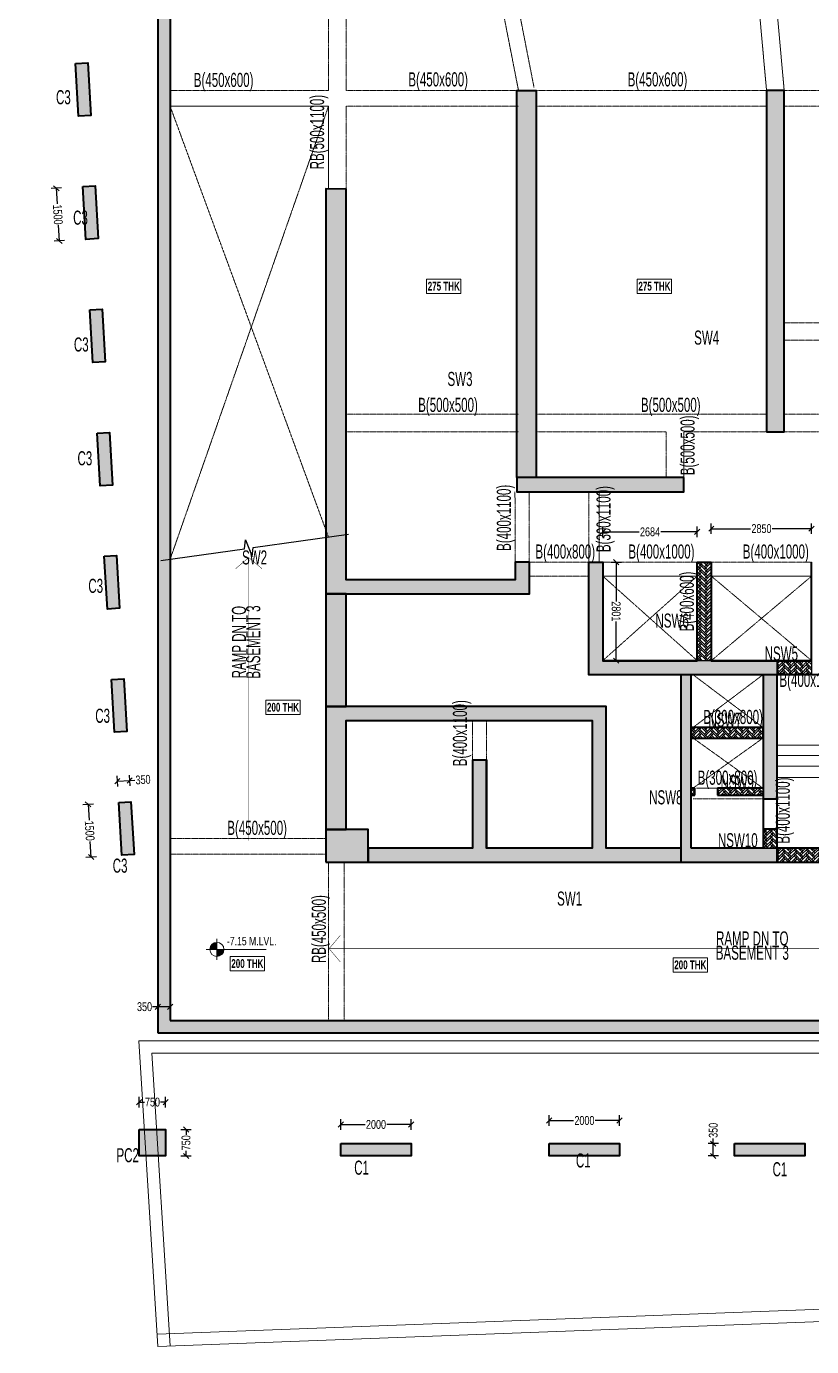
# Model space of a CAD drawing. Header units: millimetres. Extents: x -21 to 359617, y -13 to 62571.
# Drawn here: x -21 to 22294, y -13 to 37497 of the extents above; entities that cross this region are included whole.
import ezdxf

# ---------------------------------------------------------------- set-up
doc = ezdxf.new("R2010")
doc.units = ezdxf.units.MM
doc.linetypes.add('HIDDEN', pattern=[0.375, 0.25, -0.125])
doc.linetypes.add('HIDDEN2', pattern=[0.1875, 0.125, -0.0625])
for name, color, linetype, lineweight in [('A-ANNO-DIMS', 8, 'Continuous', 15), ('A-DETL-MISC', 35, 'Continuous', 15), ('A-FLOR-IDEN', 11, 'Continuous', 9), ('A-HIDD-ABVE', 8, 'HIDDEN', 20), ('A-HIDD-BELW', 8, 'HIDDEN2', 20), ('G-____-____-DIMS', 7, 'Continuous', 9), ('S-BEAM', 7, 'Continuous', 18), ('S-BEAM-IDEN', 2, 'Continuous', 9), ('S-COL HATCH', 9, 'Continuous', 0), ('S-COLS', 5, 'Continuous', 35)]:
    doc.layers.add(name, color=color, linetype=linetype, lineweight=lineweight)
doc.layers.add('changes', color=7, linetype='Continuous')
doc.styles.add('Dim.s & Anno.(Misc.)', font='ARIALN.TTF')
doc.styles.add('SOBHA', font='swisscl.ttf')
doc.styles.add('Swis721 LtCn BT', font='swisscl.ttf', dxfattribs={"width": 0.9, "height": 233.355162})
doc.styles.add('Swis721 LtCn BT_1', font='swisscl.ttf', dxfattribs={"height": 240})
doc.styles.add('Swis721 LtCn BT_B', font='', dxfattribs={"width": 0.9, "height": 246.918336})
doc.styles.get('Swis721 LtCn BT_B').set_extended_font_data('Swis721 LtCn BT', bold=True)
doc.dimstyles.new('A-GFC-100', dxfattribs={"dimscale": 100, "dimtxt": 1.75, "dimasz": 1.5, "dimexe": 1.5, "dimexo": 0, "dimgap": 1, "dimtad": 1, "dimdsep": 46, "dimtxsty": 'Dim.s & Anno.(Misc.)', "dimblk": 'ARCHTICK', "dimcen": 0, "dimdle": 1.5, "dimclrd": 256, "dimclre": 8, "dimclrt": 6, "dimazin": 2, "dimtfac": 1, "dimtix": 1, "dimtmove": 2, "dimatfit": 3, "dimfxl": 1, "dimtolj": 1, "dimlwd": -1, "dimlwe": 9, "dimarcsym": 0})
doc.dimstyles.new('S-100', dxfattribs={"dimscale": 100, "dimtxt": 2.5, "dimasz": 1.5, "dimexe": 1.5, "dimexo": 1.5, "dimgap": 0.1, "dimtad": 0, "dimdec": 0, "dimrnd": 0.0005, "dimzin": 0, "dimdsep": 46, "dimtxsty": 'SOBHA', "dimblk": 'OBLIQUE', "dimcen": 0.09, "dimclrd": 8, "dimclre": 8, "dimclrt": 6, "dimadec": 0, "dimazin": 0, "dimtfac": 1, "dimtdec": 0, "dimtofl": 0, "dimtmove": 0, "dimatfit": 3, "dimfxl": 1.5, "dimfxlon": 1, "dimtolj": 1, "dimtzin": 0, "dimlwd": -1, "dimlwe": -1, "dimarcsym": 0})
pattern_1 = [(45, (-31794446.85, 20735559.75), (0, 169.7056275), [360, -120]), (135, (-31794362, 20735644.6), (1e-14, 169.7056275), [360, -120])]
pattern_2 = [(45, (-31785957.99, 20748560.67), (0, 169.7056275), [360, -120]), (135, (-31785873.14, 20748645.53), (1e-14, 169.7056275), [360, -120])]

# ---------------------------------------------------------------- blocks, each defined once
blk = doc.blocks.new('_ARCHTICK')
at = {"color": 0, "linetype": 'ByBlock', "const_width": 0.15}
blk.add_lwpolyline([(-0.5, -0.5), (0.5, 0.5)], dxfattribs=at)
blk = doc.blocks.new('A$C31bf04c8')
at = {"layer": 'S-COL HATCH', "transparency": 33554687}
h = blk.add_hatch(color=256, dxfattribs=at)
h.dxf.hatch_style = 1
edge = h.paths.add_edge_path()
edge.add_line((-12645, -10575), (46760, -10575))
edge.add_line((46760, -10575), (50155, -10425))
edge.add_line((50155, -10425), (50155, 18362))
edge.add_arc((65983, 101151), 84288, 235.33184, 259.17631, ccw=False)
edge.add_arc((-8447, 268), 41200, 49.9962, 101.0852)
edge.add_line((-16368, 40699), (-15227, 21150))
edge.add_line((-15227, 21150), (-12645, 21150))
edge.add_line((-12645, 21150), (-12645, -10575))
edge = h.paths.add_edge_path(flags=16)
edge.add_line((-12295, -10225), (46752, -10225))
edge.add_line((46752, -10225), (49805, -10090))
edge.add_line((49805, -10090), (49805, 18073))
edge.add_arc((65983, 101151), 84638, 235.32076, 258.98032, ccw=False)
edge.add_arc((-8447, 268), 40850, 49.9733, 100.6568)
edge.add_line((-16001, 40413), (-14897, 21500))
edge.add_line((-14897, 21500), (-12295, 21500))
edge.add_line((-12295, 21500), (-12295, -10225))
h = blk.add_hatch(color=256, dxfattribs=at)
h.dxf.hatch_style = 1
h.paths.add_polyline_path([(-14983, 16966), (-14896, 15469), (-14547, 15489), (-14634, 16986)])
h = blk.add_hatch(color=256, dxfattribs=at)
h.dxf.hatch_style = 1
h.paths.add_polyline_path([(-14779, 13466), (-14692, 11969), (-14342, 11989), (-14430, 13486)])
h = blk.add_hatch(color=256, dxfattribs=at)
h.dxf.hatch_style = 1
h.paths.add_polyline_path([(-14575, 9966), (-14488, 8469), (-14138, 8489), (-14226, 9986)])
h = blk.add_hatch(color=256, dxfattribs=at)
h.dxf.hatch_style = 1
h.paths.add_polyline_path([(-14371, 6466), (-14283, 4969), (-13934, 4989), (-14021, 6486)])
h = blk.add_hatch(color=256, dxfattribs=at)
h.dxf.hatch_style = 1
h.paths.add_polyline_path([(-14166, 2964), (-14079, 1466), (-13730, 1486), (-13817, 2984)])
h = blk.add_hatch(color=256, dxfattribs=at)
h.dxf.hatch_style = 1
h.paths.add_polyline_path([(-13962, -536), (-13875, -2034), (-13525, -2014), (-13613, -516)])
h = blk.add_hatch(color=256, dxfattribs=at)
h.dxf.hatch_style = 1
h.paths.add_polyline_path([(-13758, -4034), (-13671, -5531), (-13321, -5511), (-13409, -4014)])
h = blk.add_hatch(color=256, dxfattribs=at)
h.dxf.hatch_style = 1
h.paths.add_polyline_path([(-5446, -14074), (-5446, -13724), (-7446, -13724), (-7446, -14074)])
h = blk.add_hatch(color=256, dxfattribs=at)
h.dxf.hatch_style = 1
h.paths.add_polyline_path([(478, -14074), (478, -13724), (-1522, -13724), (-1522, -14074)])
h = blk.add_hatch(color=256, dxfattribs=at)
h.dxf.hatch_style = 1
h.paths.add_polyline_path([(5745, -14074), (5745, -13724), (3745, -13724), (3745, -14074)])
at = {"layer": 'S-COLS', "elevation": 0}
blk.add_lwpolyline([(-12645, -10575), (46760, -10575), (50155, -10425), (50155, 18362, -0.104418), (18038, 31827, 0.226686), (-16368, 40699), (-15227, 21150), (-12645, 21150)], format="xyb", close=True, dxfattribs=at)
at = {"layer": 'S-COLS'}
blk.add_lwpolyline([(-12295, -10225), (46752, -10225), (49805, -10090), (49805, 18073, -0.103603), (17826, 31549, 0.224825), (-16001, 40413), (-14897, 21500), (-12295, 21500)], format="xyb", close=True, dxfattribs=at)
at = {"layer": 'S-COLS', "elevation": 0}
for points in [[(-14983, 16966), (-14634, 16986), (-14547, 15489), (-14896, 15469)], [(-14779, 13466), (-14430, 13486), (-14342, 11989), (-14692, 11969)], [(-14575, 9966), (-14226, 9986), (-14138, 8489), (-14488, 8469)], [(-14371, 6466), (-14021, 6486), (-13934, 4989), (-14283, 4969)], [(-14166, 2964), (-13817, 2984), (-13730, 1486), (-14079, 1466)], [(-13962, -536), (-13613, -516), (-13525, -2014), (-13875, -2034)], [(-13758, -4034), (-13409, -4014), (-13321, -5511), (-13671, -5531)], [(-7446, -13724), (-5446, -13724), (-5446, -14074), (-7446, -14074)], [(-1522, -13724), (478, -13724), (478, -14074), (-1522, -14074)], [(3745, -13724), (5745, -13724), (5745, -14074), (3745, -14074)]]:
    blk.add_lwpolyline(points, close=True, dxfattribs=at)
blk = doc.blocks.new('Spot Elevations - M_Spot Elevation - Target Filled-23738-FIRST FLOOR  FRAMING PLAN _NTA_')
at = {"layer": 'G-____-____-DIMS'}
h = blk.add_hatch(color=256, dxfattribs=at)
edge = h.paths.add_edge_path(flags=0)
edge.add_line((0, 0), (-2, 0))
edge.add_arc((0, 0), 2, 90, 180, ccw=False)
edge.add_line((0, 2), (0, 0))
h = blk.add_hatch(color=256, dxfattribs=at)
edge = h.paths.add_edge_path(flags=0)
edge.add_line((0, 0), (2, 0))
edge.add_arc((0, 0), 2, 270, 360, ccw=False)
edge.add_line((0, -2), (0, 0))
for p, q in [((-3, 0), (14, 0)), ((0, -3), (0, 3))]:
    blk.add_line(p, q, dxfattribs=at)
blk.add_circle((0, 0), 2, dxfattribs=at)
blk = doc.blocks.new('A$C0921b736')
at = {"layer": 'S-COL HATCH', "transparency": 33554687}
h = blk.add_hatch(color=256, dxfattribs=at)
h.dxf.hatch_style = 1
h.paths.add_polyline_path([(5425, 11675), (5425, 11275), (10175, 11275), (10175, 11675)])
h.paths.add_polyline_path([(5425, 11675), (5975, 11675), (5975, 22675), (5425, 22675)])
h = blk.add_hatch(color=256, dxfattribs=at)
h.dxf.hatch_style = 1
h.paths.add_polyline_path([(12525, 12975), (13025, 12975), (13025, 22675), (12525, 22675)])
h = blk.add_hatch(color=256, dxfattribs=at)
h.dxf.hatch_style = 1
h.paths.add_polyline_path([(5785, 8375), (5785, 9275), (5385, 9275), (5385, 8775), (575, 8775), (575, 19875), (0, 19879), (0, 8375)])
h = blk.add_hatch(color=256, dxfattribs=at)
h.dxf.hatch_style = 1
h.paths.add_polyline_path([(12825, 6075), (12825, 6475), (7871, 6475), (7871, 9275), (7471, 9275), (7471, 6075)])
at = {"layer": 'S-COL HATCH'}
h = blk.add_hatch(dxfattribs=at)
h.set_pattern_fill('AR-HBONE', color=256, scale=30)
h.set_pattern_definition(pattern_1)
h.paths.add_polyline_path([(10555, 6475), (10955, 6475), (10955, 9275), (10555, 9275)])
h = blk.add_hatch(dxfattribs=at)
h.set_pattern_fill('AR-HBONE', color=256, scale=30)
h.set_pattern_definition(pattern_1)
h.paths.add_polyline_path([(13805, 6475), (12825, 6475), (12825, 6075), (13805, 6075)])
at = {"layer": 'S-COL HATCH', "transparency": 33554687}
h = blk.add_hatch(color=256, dxfattribs=at)
h.dxf.hatch_style = 1
h.paths.add_polyline_path([(10385, 6075), (10085, 6075), (10085, 750), (10385, 750), (12825, 750), (12825, 1150), (10385, 1150), (10385, 2850), (10385, 2850), (10385, 2850)])
h = blk.add_hatch(color=256, dxfattribs=at)
h.dxf.hatch_style = 1
h.paths.add_polyline_path([(12825, 6075), (12425, 6075), (12425, 6075), (12425, 4575), (12425, 4575), (12425, 4275), (12425, 2550), (12825, 2550)])
h = blk.add_hatch(color=256, dxfattribs=at)
h.dxf.hatch_style = 1
h.paths.add_polyline_path([(7571, 4775), (7571, 1150), (4571, 1150), (4571, 3648), (4171, 3648), (4171, 1150), (1200, 1150), (1200, 750), (10085, 750), (10085, 1150), (7971, 1150), (7971, 5175), (0, 5175), (0, 1675), (575, 1675), (575, 4775)])
at = {"layer": 'S-COL HATCH'}
h = blk.add_hatch(dxfattribs=at)
h.set_pattern_fill('AR-HBONE', color=256, scale=30)
h.set_pattern_definition(pattern_1)
h.paths.add_polyline_path([(12425, 4575), (10385, 4575), (10385, 4275), (12425, 4275)])
h = blk.add_hatch(dxfattribs=at)
h.set_pattern_fill('AR-HBONE', color=256, scale=30)
h.set_pattern_definition(pattern_1)
h.paths.add_polyline_path([(10485, 2850), (10385, 2850), (10385, 2650), (10485, 2650)])
h = blk.add_hatch(dxfattribs=at)
h.set_pattern_fill('AR-HBONE', color=256, scale=30)
h.set_pattern_definition(pattern_1)
h.paths.add_polyline_path([(11135, 2850), (11135, 2650), (12425, 2650), (12425, 2850)])
at = {"layer": 'S-COL HATCH', "transparency": 33554687}
h = blk.add_hatch(color=256, dxfattribs=at)
h.dxf.hatch_style = 1
h.paths.add_polyline_path([(0, 1675), (0, 750), (1200, 750), (1200, 1675)])
at = {"layer": 'S-COL HATCH'}
h = blk.add_hatch(dxfattribs=at)
h.set_pattern_fill('AR-HBONE', color=256, scale=30)
h.set_pattern_definition(pattern_1)
h.paths.add_polyline_path([(12825, 1700), (12425, 1700), (12425, 1150), (12825, 1150)])
h = blk.add_hatch(dxfattribs=at)
h.set_pattern_fill('AR-HBONE', color=256, scale=30)
h.set_pattern_definition(pattern_1)
h.paths.add_polyline_path([(12825, 1150), (20425, 1150), (20425, 750), (12825, 750)])
at = {"layer": 'S-COLS'}
for p, q in [((12425, 2550), (12825, 2550)), ((12425, 1700), (12825, 1700))]:
    blk.add_line(p, q, dxfattribs=at)
for points in [[(5425, 11675), (5425, 22675), (5975, 22675), (5975, 11675), (5425, 11675)], [(18625, 6075), (7471, 6075), (7471, 9275), (7871, 9275), (7871, 6475), (10555, 6475), (10555, 9275)], [(10555, 9275), (10955, 9275)], [(10955, 9275), (10955, 6475), (13805, 6475), (13805, 9275)], [(10085, 6075), (10085, 750), (10385, 750)], [(10385, 1150), (10385, 6075)], [(12425, 6075), (12425, 1150)], [(12425, 750), (12825, 750), (12825, 6075)], [(0, 5175), (0, 1675), (575, 1675), (575, 4775), (7571, 4775), (7571, 1150), (4571, 1150), (4571, 3648), (4171, 3648), (4171, 1150), (1200, 1150), (1200, 750), (10085, 750)], [(10085, 1150), (7971, 1150), (7971, 5175), (25, 5175)], [(10485, 2850), (10385, 2850)], [(10385, 2650), (10485, 2650)], [(10485, 2650), (10485, 2850)], [(11135, 2850), (11135, 2650)], [(12425, 2850), (11135, 2850)], [(11135, 2650), (12425, 2650)], [(12425, 1150), (10385, 1150)], [(20425, 1150), (12825, 1150), (12825, 750), (23125, 750)], [(10385, 750), (12425, 750)]]:
    blk.add_lwpolyline(points, dxfattribs=at)
at = {"layer": 'S-COLS', "elevation": 0}
for points in [[(12525, 12975), (13025, 12975), (13025, 22675), (12525, 22675)], [(10175, 11675), (5425, 11675), (5425, 11275), (10175, 11275)], [(0, 750), (1200, 750), (1200, 1675), (0, 1675)]]:
    blk.add_lwpolyline(points, close=True, dxfattribs=at)
at = {"layer": 'S-COLS'}
for points in [[(0, 8379), (5785, 8375), (5785, 9275), (5385, 9275), (5385, 8775), (575, 8775), (575, 19875), (0, 19879)], [(12425, 4575), (10385, 4575), (10385, 4275), (12425, 4275)]]:
    blk.add_lwpolyline(points, close=True, dxfattribs=at)
blk = doc.blocks.new('_OBLIQUE')
at = {"color": 0, "linetype": 'ByBlock'}
blk.add_line((-0.5, -0.5), (0.5, 0.5), dxfattribs=at)
blk = doc.blocks.new('*D90')
at = {"layer": 'changes', "color": 8, "transparency": 16777216}
for p, q in [((3714, 9494), (3714, 9794)), ((4064, 9494), (4064, 9794)), ((3714, 9644), (3564, 9644)), ((4064, 9644), (3714, 9644))]:
    blk.add_line(p, q, dxfattribs=at)
at = {"layer": 'changes', "color": 8, "transparency": 16777216, "xscale": 150, "yscale": 150, "zscale": 150, "rotation": 180}
blk.add_blockref('_OBLIQUE', (3714, 9644), dxfattribs=at)
at = {"layer": 'changes', "color": 8, "transparency": 16777216, "xscale": 150, "yscale": 150, "zscale": 150}
blk.add_blockref('_OBLIQUE', (4064, 9644), dxfattribs=at)
at = {"layer": 'changes', "color": 6, "transparency": 16777216, "insert": (3336, 9644), "char_height": 250, "attachment_point": 5, "style": 'SOBHA'}
blk.add_mtext('\\A1;350', dxfattribs=at)
blk = doc.blocks.new('*D91')
at = {"layer": 'changes', "color": 8, "transparency": 16777216}
for p, q in [((16360, 22986), (16360, 23286)), ((19044, 22986), (19044, 23286)), ((16360, 23136), (17394, 23136)), ((19044, 23136), (18009, 23136))]:
    blk.add_line(p, q, dxfattribs=at)
at = {"layer": 'changes', "color": 8, "transparency": 16777216, "xscale": 150, "yscale": 150, "zscale": 150, "rotation": 180}
blk.add_blockref('_OBLIQUE', (16360, 23136), dxfattribs=at)
at = {"layer": 'changes', "color": 8, "transparency": 16777216, "xscale": 150, "yscale": 150, "zscale": 150}
blk.add_blockref('_OBLIQUE', (19044, 23136), dxfattribs=at)
at = {"layer": 'changes', "color": 6, "transparency": 16777216, "insert": (17702, 23136), "char_height": 250, "attachment_point": 5, "style": 'SOBHA'}
blk.add_mtext('\\A1;2684', dxfattribs=at)
blk = doc.blocks.new('*D92')
at = {"layer": 'changes', "color": 8, "transparency": 16777216}
for p, q in [((19444, 23076), (19444, 23376)), ((22294, 23076), (22294, 23376)), ((19444, 23226), (20562, 23226)), ((22294, 23226), (21175, 23226))]:
    blk.add_line(p, q, dxfattribs=at)
at = {"layer": 'changes', "color": 8, "transparency": 16777216, "xscale": 150, "yscale": 150, "zscale": 150, "rotation": 180}
blk.add_blockref('_OBLIQUE', (19444, 23226), dxfattribs=at)
at = {"layer": 'changes', "color": 8, "transparency": 16777216, "xscale": 150, "yscale": 150, "zscale": 150}
blk.add_blockref('_OBLIQUE', (22294, 23226), dxfattribs=at)
at = {"layer": 'changes', "color": 6, "transparency": 16777216, "insert": (20869, 23226), "char_height": 250, "attachment_point": 5, "style": 'SOBHA'}
blk.add_mtext('\\A1;2850', dxfattribs=at)
blk = doc.blocks.new('*D94')
at = {"layer": 'changes', "color": 8, "transparency": 16777216}
for p, q in [((16589, 22277), (16889, 22277)), ((16739, 22277), (16739, 21161)), ((16739, 19476), (16739, 20593)), ((16589, 19476), (16889, 19476))]:
    blk.add_line(p, q, dxfattribs=at)
at = {"layer": 'changes', "color": 8, "transparency": 16777216, "xscale": 150, "yscale": 150, "zscale": 150}
for p, rotation in [((16739, 22277), 90.00008141738641), ((16739, 19476), 270.0000814173864)]:
    blk.add_blockref('_OBLIQUE', p, dxfattribs=dict(at, rotation=rotation))
at = {"layer": 'changes', "color": 6, "transparency": 16777216, "insert": (16739, 20877), "char_height": 250, "attachment_point": 5, "rotation": 270.0001, "style": 'SOBHA'}
blk.add_mtext('\\A1;2801', dxfattribs=at)
blk = doc.blocks.new('*D95')
at = {"layer": 'changes', "color": 8, "transparency": 16777216}
for p, q in [((4366, 6153), (4666, 6153)), ((4516, 6153), (4516, 6006)), ((4366, 5403), (4666, 5403)), ((4516, 5403), (4516, 5551))]:
    blk.add_line(p, q, dxfattribs=at)
at = {"layer": 'changes', "color": 8, "transparency": 16777216, "xscale": 150, "yscale": 150, "zscale": 150}
for p, rotation in [((4516, 6153), 90), ((4516, 5403), 270)]:
    blk.add_blockref('_OBLIQUE', p, dxfattribs=dict(at, rotation=rotation))
at = {"layer": 'changes', "color": 6, "transparency": 16777216, "insert": (4516, 5778), "char_height": 250, "attachment_point": 5, "rotation": 90, "style": 'SOBHA'}
blk.add_mtext('\\A1;750', dxfattribs=at)
blk = doc.blocks.new('*D96')
at = {"layer": 'changes', "color": 8, "transparency": 16777216}
for p, q in [((8914, 6148), (8914, 6448)), ((10914, 6148), (10914, 6448)), ((8914, 6298), (9607, 6298)), ((10914, 6298), (10220, 6298))]:
    blk.add_line(p, q, dxfattribs=at)
at = {"layer": 'changes', "color": 8, "transparency": 16777216, "xscale": 150, "yscale": 150, "zscale": 150, "rotation": 180}
blk.add_blockref('_OBLIQUE', (8914, 6298), dxfattribs=at)
at = {"layer": 'changes', "color": 8, "transparency": 16777216, "xscale": 150, "yscale": 150, "zscale": 150}
blk.add_blockref('_OBLIQUE', (10914, 6298), dxfattribs=at)
at = {"layer": 'changes', "color": 6, "transparency": 16777216, "insert": (9914, 6298), "char_height": 250, "attachment_point": 5, "style": 'SOBHA'}
blk.add_mtext('\\A1;2000', dxfattribs=at)
blk = doc.blocks.new('*D97')
at = {"layer": 'changes', "color": 8, "transparency": 16777216}
for p, q in [((14838, 6260), (14838, 6560)), ((14838, 6410), (15531, 6410)), ((16838, 6410), (16145, 6410)), ((16838, 6260), (16838, 6560))]:
    blk.add_line(p, q, dxfattribs=at)
at = {"layer": 'changes', "color": 8, "transparency": 16777216, "xscale": 150, "yscale": 150, "zscale": 150, "rotation": 180}
blk.add_blockref('_OBLIQUE', (14838, 6410), dxfattribs=at)
at = {"layer": 'changes', "color": 8, "transparency": 16777216, "xscale": 150, "yscale": 150, "zscale": 150}
blk.add_blockref('_OBLIQUE', (16838, 6410), dxfattribs=at)
at = {"layer": 'changes', "color": 6, "transparency": 16777216, "insert": (15838, 6410), "char_height": 250, "attachment_point": 5, "style": 'SOBHA'}
blk.add_mtext('\\A1;2000', dxfattribs=at)
blk = doc.blocks.new('*D100')
at = {"layer": 'changes', "color": 8, "transparency": 16777216}
for p, q in [((1883, 15401), (1583, 15384)), ((1733, 15393), (1759, 14947)), ((1820, 13895), (1794, 14341)), ((1970, 13904), (1671, 13886))]:
    blk.add_line(p, q, dxfattribs=at)
at = {"layer": 'changes', "color": 8, "transparency": 16777216, "xscale": 150, "yscale": 150, "zscale": 150}
for p, rotation in [((1733, 15393), 93.33900046714079), ((1820, 13895), 273.3390004671408)]:
    blk.add_blockref('_OBLIQUE', p, dxfattribs=dict(at, rotation=rotation))
at = {"layer": 'changes', "color": 6, "transparency": 16777216, "insert": (1777, 14644), "char_height": 250, "attachment_point": 5, "rotation": 273.339, "style": 'SOBHA'}
blk.add_mtext('\\A1;1500', dxfattribs=at)
blk = doc.blocks.new('*D101')
at = {"layer": 'changes', "color": 8, "transparency": 16777216}
for p, q in [((978, 32908), (679, 32891)), ((829, 32899), (855, 32454)), ((916, 31402), (890, 31847)), ((1066, 31411), (766, 31393))]:
    blk.add_line(p, q, dxfattribs=at)
at = {"layer": 'changes', "color": 8, "transparency": 16777216, "xscale": 150, "yscale": 150, "zscale": 150}
for p, rotation in [((829, 32899), 93.33900038658074), ((916, 31402), 273.3390003865807)]:
    blk.add_blockref('_OBLIQUE', p, dxfattribs=dict(at, rotation=rotation))
at = {"layer": 'changes', "color": 6, "transparency": 16777216, "insert": (872, 32151), "char_height": 250, "attachment_point": 5, "rotation": 273.339, "style": 'SOBHA'}
blk.add_mtext('\\A1;1500', dxfattribs=at)
blk = doc.blocks.new('*D68')
at = {"layer": 'changes', "color": 8, "transparency": 16777216}
for p, q in [((2575, 15902), (2557, 16202)), ((2924, 15922), (2907, 16222)), ((2566, 16052), (2915, 16072)), ((2915, 16072), (3065, 16081))]:
    blk.add_line(p, q, dxfattribs=at)
at = {"layer": 'changes', "color": 8, "transparency": 16777216, "xscale": 150, "yscale": 150, "zscale": 150}
for p, rotation in [((2566, 16052), 183.3390004151942), ((2915, 16072), 3.339000415194199)]:
    blk.add_blockref('_OBLIQUE', p, dxfattribs=dict(at, rotation=rotation))
at = {"layer": 'changes', "color": 6, "transparency": 16777216, "insert": (3293, 16094), "char_height": 250, "attachment_point": 5, "rotation": 3.339, "style": 'SOBHA'}
blk.add_mtext('\\A1;350', dxfattribs=at)
blk = doc.blocks.new('*D73')
at = {"layer": 'changes', "color": 8, "transparency": 16777216}
for p, q in [((19650, 5753), (19350, 5753)), ((19500, 5753), (19500, 5903)), ((19500, 5403), (19500, 5753)), ((19650, 5403), (19350, 5403))]:
    blk.add_line(p, q, dxfattribs=at)
at = {"layer": 'changes', "color": 8, "transparency": 16777216, "xscale": 150, "yscale": 150, "zscale": 150}
for p, rotation in [((19500, 5753), 90), ((19500, 5403), 270)]:
    blk.add_blockref('_OBLIQUE', p, dxfattribs=dict(at, rotation=rotation))
at = {"layer": 'changes', "color": 6, "transparency": 16777216, "insert": (19500, 6132), "char_height": 250, "attachment_point": 5, "rotation": 90, "style": 'SOBHA'}
blk.add_mtext('\\A1;350', dxfattribs=at)
blk = doc.blocks.new('*D74')
at = {"layer": 'changes', "color": 8, "transparency": 16777216}
for p, q in [((3187, 6784), (3187, 7084)), ((3187, 6934), (3334, 6934)), ((3937, 6934), (3789, 6934)), ((3937, 6784), (3937, 7084))]:
    blk.add_line(p, q, dxfattribs=at)
at = {"layer": 'changes', "color": 8, "transparency": 16777216, "xscale": 150, "yscale": 150, "zscale": 150, "rotation": 180}
blk.add_blockref('_OBLIQUE', (3187, 6934), dxfattribs=at)
at = {"layer": 'changes', "color": 8, "transparency": 16777216, "xscale": 150, "yscale": 150, "zscale": 150}
blk.add_blockref('_OBLIQUE', (3937, 6934), dxfattribs=at)
at = {"layer": 'changes', "color": 6, "transparency": 16777216, "insert": (3562, 6934), "char_height": 250, "attachment_point": 5, "style": 'SOBHA'}
blk.add_mtext('\\A1;750', dxfattribs=at)
blk = doc.blocks.new('A$C40398dd4')
at = {"layer": 'A-ANNO-DIMS', "ltscale": 500, "elevation": 0}
blk.add_lwpolyline([(5810, 1000), (6600, 1000), (6600, 1565)], dxfattribs=at)
at = {"layer": 'A-DETL-MISC'}
for p, q in [((2300, 4925), (2300, 2925)), ((2600, 4925), (2600, 2925)), ((2900, 4925), (2900, 2925)), ((3200, 4925), (3200, 2925)), ((3500, 4925), (3500, 2925)), ((3800, 4925), (3800, 2925)), ((4100, 4925), (4100, 2925)), ((4400, 4925), (4400, 2925)), ((4700, 4925), (4700, 2925)), ((5000, 4925), (5000, 2925)), ((5300, 4925), (5300, 2925)), ((2300, 0), (2300, 2000)), ((2600, 0), (2600, 2000)), ((2900, 0), (2900, 2000)), ((3200, 0), (3200, 2000)), ((3500, 0), (3500, 2000)), ((3800, 0), (3800, 2000)), ((4100, 0), (4100, 2000)), ((4400, 0), (4400, 2000)), ((4700, 0), (4700, 2000)), ((5000, 0), (5000, 2000)), ((5300, 0), (5300, 2000))]:
    blk.add_line(p, q, dxfattribs=at)
for points in [[(2000, 2925), (0, 2925)], [(5600, 2925), (7600, 2925)], [(2000, 2625), (0, 2625)], [(2000, 2325), (0, 2325)], [(5600, 2625), (7600, 2625)], [(5600, 2325), (7600, 2325)]]:
    blk.add_lwpolyline(points, dxfattribs=at)
blk.add_lwpolyline([(5600, 2925), (5600, 2000), (2000, 2000), (2000, 2925)], close=True, dxfattribs=at)
at = {"layer": 'A-DETL-MISC', "elevation": 0}
for points in [[(2000, 2000), (0, 2000)], [(5600, 2000), (7600, 2000)]]:
    blk.add_lwpolyline(points, dxfattribs=at)
at = {"layer": 'A-ANNO-DIMS', "ltscale": 500}
for points in [[(1688, 3925), (5510, 3925)], [(6600, 1565), (6600, 3126)], [(1988, 1000), (5810, 1000)]]:
    blk.add_leader(points, dimstyle='A-GFC-100', override={"dimasz": 2, "dimtad": 0, "dimfxl": 0.18, "dimarcsym": 1}, dxfattribs=at)

msp = doc.modelspace()

# ---------------------------------------------------------------- hatches: boundary and pattern name
at = {"layer": 'S-COL HATCH', "transparency": 33554687}
h = msp.add_hatch(color=256, dxfattribs=at)
h.dxf.hatch_style = 1
h.paths.add_polyline_path([(13913.9, 24676.1), (13913.9, 24276.1), (18663.9, 24276.1), (18663.9, 24676.1)])
h.paths.add_polyline_path([(13913.9, 24676.1), (14463.9, 24676.1), (14463.9, 35676.1), (13913.9, 35676.1)])
h = msp.add_hatch(color=256, dxfattribs=at)
h.dxf.hatch_style = 1
h.paths.add_polyline_path([(21013.8, 25976.1), (21513.9, 25976.1), (21513.9, 35676.1), (21013.8, 35676.1)])
h = msp.add_hatch(color=256, dxfattribs=at)
h.dxf.hatch_style = 1
h.paths.add_polyline_path([(14273.9, 21376.1), (14273.9, 22276.1), (13873.9, 22276.1), (13873.9, 21776.1), (9063.9, 21776.1), (9063.9, 32876.1), (8488.9, 32879.5), (8488.9, 21376.1)])
h = msp.add_hatch(color=256, dxfattribs=at)
h.dxf.hatch_style = 1
h.paths.add_polyline_path([(21313.9, 19076.1), (21313.9, 19476.1), (16359.5, 19476.1), (16359.5, 22276.1), (15959.5, 22276.1), (15959.5, 19076.1)])
at = {"layer": 'S-COL HATCH'}
h = msp.add_hatch(dxfattribs=at)
h.set_pattern_fill('AR-HBONE', color=256, scale=30)
h.set_pattern_definition(pattern_2)
h.paths.add_polyline_path([(19043.9, 19476.1), (19443.9, 19476.1), (19443.9, 22276.1), (19043.9, 22276.1)])
at = {"layer": 'S-COL HATCH', "transparency": 33554687}
h = msp.add_hatch(color=256, dxfattribs=at)
h.dxf.hatch_style = 1
h.paths.add_polyline_path([(9063.9, 21376.1), (8488.9, 21376.1), (8488.9, 18176.1), (9063.9, 18176.1)])
at = {"layer": 'S-COL HATCH'}
h = msp.add_hatch(dxfattribs=at)
h.set_pattern_fill('AR-HBONE', color=256, scale=30)
h.set_pattern_definition(pattern_2)
h.paths.add_polyline_path([(22293.9, 19476.1), (21313.9, 19476.1), (21313.9, 19076.1), (22293.9, 19076.1)])
at = {"layer": 'S-COL HATCH', "transparency": 33554687}
h = msp.add_hatch(color=256, dxfattribs=at)
h.dxf.hatch_style = 1
h.paths.add_polyline_path([(18873.9, 19076.1), (18573.9, 19076.1), (18573.9, 13750.9), (18873.9, 13750.9), (21313.9, 13750.9), (21313.9, 14150.9), (18873.9, 14150.9), (18873.9, 15850.9), (18873.9, 15850.9), (18873.9, 15850.9)])
h = msp.add_hatch(color=256, dxfattribs=at)
h.dxf.hatch_style = 1
h.paths.add_polyline_path([(21313.9, 19076.1), (20913.9, 19076.1), (20913.9, 19076.1), (20913.9, 17576.1), (20913.9, 17576.1), (20913.9, 17276.1), (20913.9, 15551.1), (21313.9, 15551.1)])
h = msp.add_hatch(color=256, dxfattribs=at)
h.dxf.hatch_style = 1
h.paths.add_polyline_path([(16059.5, 17776.1), (16059.5, 14150.9), (13059.5, 14150.9), (13059.5, 16648.7), (12659.5, 16648.7), (12659.5, 14150.9), (9688.9, 14150.9), (9688.9, 13750.9), (18573.9, 13750.9), (18573.9, 14150.9), (16459.5, 14150.9), (16459.5, 18176.1), (8488.9, 18176.1), (8488.9, 14675.7), (9063.9, 14675.7), (9063.9, 17776.1)])
at = {"layer": 'S-COL HATCH'}
h = msp.add_hatch(dxfattribs=at)
h.set_pattern_fill('AR-HBONE', color=256, scale=30)
h.set_pattern_definition(pattern_2)
h.paths.add_polyline_path([(20913.9, 17576.1), (18873.9, 17576.1), (18873.9, 17276.1), (20913.9, 17276.1)])
h = msp.add_hatch(dxfattribs=at)
h.set_pattern_fill('AR-HBONE', color=256, scale=30)
h.set_pattern_definition(pattern_2)
h.paths.add_polyline_path([(18973.9, 15850.9), (18873.9, 15850.9), (18873.9, 15650.9), (18973.9, 15650.9)])
h = msp.add_hatch(dxfattribs=at)
h.set_pattern_fill('AR-HBONE', color=256, scale=30)
h.set_pattern_definition(pattern_2)
h.paths.add_polyline_path([(19623.9, 15850.9), (19623.9, 15650.9), (20913.9, 15651), (20913.9, 15850.9)])
at = {"layer": 'S-COL HATCH', "transparency": 33554687}
h = msp.add_hatch(color=256, dxfattribs=at)
h.dxf.hatch_style = 1
h.paths.add_polyline_path([(8488.9, 14675.7), (8488.9, 13750.9), (9688.9, 13750.9), (9688.9, 14675.7)])
at = {"layer": 'S-COL HATCH'}
h = msp.add_hatch(dxfattribs=at)
h.set_pattern_fill('AR-HBONE', color=256, scale=30)
h.set_pattern_definition(pattern_2)
h.paths.add_polyline_path([(21313.9, 14701), (20913.9, 14701), (20913.9, 14150.9), (21313.9, 14150.9)])
h = msp.add_hatch(dxfattribs=at)
h.set_pattern_fill('AR-HBONE', color=256, scale=30)
h.set_pattern_definition(pattern_2)
h.paths.add_polyline_path([(21313.9, 14150.9), (28913.9, 14150.9), (28913.9, 13750.9), (21313.9, 13750.9)])
at = {"layer": 'S-COL HATCH', "transparency": 33554687}
h = msp.add_hatch(color=256, dxfattribs=at)
h.dxf.hatch_style = 1
h.paths.add_polyline_path([(3936.7, 5403.3), (3936.7, 6153.3), (3186.7, 6153.3), (3186.7, 5403.3)])

# ---------------------------------------------------------------- linework, layer by layer
at = {"elevation": 0}
msp.add_lwpolyline([(3795, 22320.5), (6175.7, 22653.4), (6203, 22909.6), (6396, 22431.8), (6423.3, 22688), (9133.6, 23067)], dxfattribs=at)
at = {"layer": 'A-FLOR-IDEN', "color": 8, "elevation": 0, "flags": 128}
for points in [[(11351.7, 30317.7), (11351.7, 29905.8), (12329.2, 29905.8), (12329.2, 30317.7)], [(17338.7, 30317.7), (17338.7, 29905.8), (18316.2, 29905.8), (18316.2, 30317.7)], [(7760.4, 18353.9), (7760.4, 17942.1), (6782.9, 17942.1), (6782.9, 18353.9)], [(6747.5, 11072.5), (6747.5, 10660.6), (5770, 10660.6), (5770, 11072.5)], [(19335.2, 11035.7), (19335.2, 10623.8), (18357.7, 10623.8), (18357.7, 11035.7)]]:
    msp.add_lwpolyline(points, close=True, dxfattribs=at)
at = {"layer": 'A-HIDD-ABVE', "linetype": 'HIDDEN'}
for p, q in [((4064.3, 35227.3), (8563.9, 22987.3)), ((4064.3, 22358.1), (8563.9, 35227.3)), ((16359.5, 21877.3), (19043.9, 19477.3)), ((16359.5, 19477.3), (19043.9, 21877.3)), ((19443.9, 21877.3), (22293.9, 19477.3)), ((19443.9, 19477.3), (22293.9, 21877.3)), ((18923.9, 19077.3), (20913.8, 17577.3)), ((18923.9, 17577.3), (20913.8, 19077.3)), ((18923.9, 17277.3), (20913.8, 15852.1)), ((18923.9, 15852.1), (20913.8, 17277.3))]:
    msp.add_line(p, q, dxfattribs=at)
at = {"layer": 'A-HIDD-BELW', "color": 4, "linetype": 'ByBlock', "ltscale": 500}
for p, q in [((43313.6, 8672.4, 0), (3174.3, 8672.4, 0)), ((3174.3, 8672.4, 0), (3711.5, -12.7, 0)), ((42963.6, 8322.4, 0), (3546.6, 8322.4, 0)), ((3546.6, 8322.4, 0), (4060.8, 8.9, 0)), ((3698.3, 337, 0), (29328.1, 1304.4, 0)), ((3711.5, -12.7, 0), (29394.3, 956.6, 0))]:
    msp.add_line(p, q, dxfattribs=at)
at = {"layer": 'changes', "color": 240, "true_color": 0xed1f24, "elevation": 0}
for points in [[(13913.9, 35676.1), (14463.9, 35676.1), (14463.9, 24676.1), (18663.9, 24676.1), (18663.9, 24276.1), (13913.9, 24276.1)], [(21013.8, 35676.1), (21513.9, 35676.1), (21513.9, 25976.1), (21013.8, 25976.1)], [(8488.9, 32879.5), (9063.9, 32876.1), (9063.9, 21776.1), (13873.9, 21776.1), (13873.9, 22276.1), (14273.9, 22276.1), (14273.9, 21376.1), (8488.9, 21376.1)], [(8488.9, 14675.8), (8488.9, 18176.1), (16459.5, 18176.1), (16459.5, 14150.9), (18573.9, 14150.9), (18573.9, 19076.1), (15959.5, 19076.1), (15959.5, 22276.1), (16359.5, 22276.1), (16359.5, 19476.1), (21313.8, 19476.1), (21313.9, 15551.1), (20913.9, 15551.1), (20913.9, 19076.1), (18873.9, 19076.1), (18873.9, 14150.9), (21313.9, 14150.9), (21313.9, 13750.9), (9688.9, 13750.9), (9688.9, 14150.9), (12659.5, 14150.9), (12659.5, 16648.7), (13059.5, 16648.7), (13059.5, 14150.9), (16059.5, 14150.9), (16059.5, 17776.1), (9063.9, 17776.1), (9063.9, 14675.7), (9688.9, 14675.7), (9688.9, 13750.9), (8488.9, 13750.9)], [(21313.8, 19476.1), (22293.9, 19476.1), (22293.9, 19076.1), (21313.9, 19076.1)], [(18873.9, 15850.9), (18973.9, 15850.9), (18973.9, 15650.9), (18873.9, 15650.9)], [(19623.9, 15850.9), (20913.9, 15850.9), (20913.9, 15651), (19623.9, 15651)], [(20913.9, 14701), (21313.9, 14701), (21313.9, 14150.9), (20913.9, 14150.9)], [(21313.9, 14150.9), (28913.9, 14150.9), (28913.9, 13750.9), (21313.9, 13750.9)]]:
    msp.add_lwpolyline(points, close=True, dxfattribs=at)
for points in [[(8488.9, 32879.5), (8488.9, 13750.9), (21313.9, 13750.9)], [(8488.9, 32879.5), (8488.9, 13750.9), (21313.9, 13750.9)], [(19443.9, 19476.1), (19443.9, 22276.1), (19043.9, 22276.1), (19043.9, 19476.1), (19443.9, 19476.1)], [(21313.9, 19076.1), (21313.9, 15551.1)], [(20913.9, 17576.1), (18873.9, 17576.1), (18873.9, 17276.1), (20913.9, 17276.1), (20913.9, 17576.1)]]:
    msp.add_lwpolyline(points, dxfattribs=at)
at = {"layer": 'S-BEAM', "linetype": 'HIDDEN'}
for p, q in [((8563.9, 35677.3), (8563.9, 41827.3)), ((9063.9, 35677.3), (9063.9, 41827.3)), ((13963.9, 35677.3), (12759.7, 41827.3, 0)), ((14405.5, 35763.8), (13218, 41828.5, 0)), ((20458.8, 41827.3, 0), (21014.9, 35654.9, 0)), ((20960.7, 41828.5, 0), (21512.8, 35699.7, 0)), ((4064.3, 35677.3), (8563.9, 35677.3)), ((9063.9, 35677.3), (13963.9, 35677.3)), ((14463.9, 35677.3), (21013.8, 35677.3, 0)), ((28063.8, 35677.3), (21513.9, 35677.3, 0)), ((9063.9, 32877.3), (9063.9, 35227.3)), ((9063.9, 35227.3), (13963.9, 35227.3)), ((9833.9, 35227.3), (10363.4, 35227.3)), ((14463.9, 35227.3), (21013.8, 35227.3)), ((28063.8, 35227.3), (21513.9, 35227.3)), ((24363.9, 29077.3, 0), (21513.9, 29077.3, 0)), ((24363.9, 28577.3, 0), (21513.9, 28577.3, 0)), ((9063.9, 26477.3), (13963.9, 26477.3)), ((14463.9, 26477.3), (21013.8, 26477.3)), ((21513.9, 26477.3, 0), (24313.9, 26477.3, 0)), ((9063.9, 25977.3), (13963.9, 25977.3)), ((14463.9, 25977.3), (18163.9, 25977.3)), ((18163.9, 24677.3, 0), (18163.9, 25977.3, 0)), ((18663.9, 25977.3), (26333.9, 25977.3)), ((18663.9, 24677.3, 0), (18663.9, 25977.3, 0)), ((13863.9, 24277.3, 0), (13873.9, 22277.3)), ((14263.9, 24277.3), (14263.9, 22277.3)), ((15959.5, 22277.3), (15959.5, 24277.3, 0)), ((16259.5, 22277.3), (16259.5, 24277.3, 0)), ((14263.9, 22277.3), (15959.5, 22277.3)), ((16359.5, 22277.3), (19043.9, 22277.3)), ((19443.9, 22277.3), (22293.9, 22277.3)), ((14263.9, 21877.3), (15959.5, 21877.3)), ((12659.5, 16649.9), (12659.5, 17777.3)), ((13059.5, 16649.9), (13059.5, 17777.3)), ((18923.9, 15552.1), (20913.9, 15552.1)), ((8509.5, 14427.3), (4063.9, 14427.3)), ((8514.1, 13977.3), (4063.9, 13977.3)), ((8563.9, 13752.1), (8563.9, 9252.1)), ((9013.9, 13752.1), (9013.9, 9252.1))]:
    msp.add_line(p, q, dxfattribs=at)
at = {"layer": 'S-BEAM'}
for p, q in [((4064.3, 35227.3), (8563.9, 35227.3)), ((8563.9, 32877.3), (8563.9, 35227.3)), ((16359.5, 21877.3), (19043.9, 21877.3)), ((19443.9, 21877.3), (22293.9, 21877.3)), ((19023.9, 15852.1), (19673.9, 15852.1))]:
    msp.add_line(p, q, dxfattribs=at)
at = {"layer": 'S-BEAM', "const_width": 12.5, "elevation": 0}
for points in [[(6674.5, 22088.9), (6299.5, 22405.3), (5924.5, 22088.9)], [(6299.5, 14359.7), (6299.5, 22405.3)], [(8898.1, 10918.9), (8581.7, 11293.9), (8898.1, 11668.9)], [(32013.9, 11293.9), (8581.7, 11293.9)]]:
    msp.add_lwpolyline(points, dxfattribs=at)
at = {"layer": 'S-COLS'}
for p, q in [((20913.9, 15551.1), (21313.9, 15551.1)), ((20913.9, 14701), (21313.9, 14701))]:
    msp.add_line(p, q, dxfattribs=at)
at = {"layer": 'S-COLS', "elevation": 0}
for points in [[(13913.9, 24676.1), (13913.9, 35676.1), (14463.9, 35676.1), (14463.9, 24676.1), (13913.9, 24676.1)], [(27113.9, 19076.1), (15959.5, 19076.1), (15959.5, 22276.1), (16359.5, 22276.1), (16359.5, 19476.1), (19043.9, 19476.1), (19043.9, 22276.1)], [(19043.9, 22276.1), (19443.9, 22276.1)], [(19443.9, 22276.1), (19443.9, 19476.1), (22293.9, 19476.1), (22293.9, 22276.1)], [(18573.9, 19076.1), (18573.9, 13750.9), (18873.9, 13750.9)], [(18873.9, 14150.9), (18873.9, 19076.1)], [(20913.9, 19076.1), (20913.9, 14150.9)], [(20913.9, 13750.9), (21313.9, 13750.9), (21313.9, 19076.1)], [(8488.9, 18176.1), (8488.9, 14675.7), (9063.9, 14675.7), (9063.9, 17776.1), (16059.5, 17776.1), (16059.5, 14150.9), (13059.5, 14150.9), (13059.5, 16648.7), (12659.5, 16648.7), (12659.5, 14150.9), (9688.9, 14150.9), (9688.9, 13750.9), (18573.9, 13750.9)], [(18573.9, 14150.9), (16459.5, 14150.9), (16459.5, 18176.1), (8513.9, 18176.1)], [(18973.9, 15850.9), (18873.9, 15850.9)], [(18973.9, 15650.9), (18973.9, 15850.9)], [(19623.9, 15850.9), (19623.9, 15650.9)], [(20913.9, 15850.9), (19623.9, 15850.9)], [(18873.9, 15650.9), (18973.9, 15650.9)], [(19623.9, 15650.9), (20913.9, 15651)], [(20913.9, 14150.9), (18873.9, 14150.9)], [(28913.9, 14150.9), (21313.9, 14150.9), (21313.9, 13750.9), (31613.9, 13750.9)], [(18873.9, 13750.9), (20913.9, 13750.9)]]:
    msp.add_lwpolyline(points, dxfattribs=at)
for points in [[(21013.8, 25976.1), (21513.9, 25976.1), (21513.9, 35676.1), (21013.8, 35676.1)], [(8488.9, 21379.5), (14273.9, 21376.1), (14273.9, 22276.1), (13873.9, 22276.1), (13873.9, 21776.1), (9063.9, 21776.1), (9063.9, 32876.1), (8488.9, 32879.5)], [(18663.9, 24676.1), (13913.9, 24676.1), (13913.9, 24276.1), (18663.9, 24276.1)], [(9063.9, 21376.1), (8488.9, 21376.1), (8488.9, 18176.1), (9063.9, 18176.1)], [(20913.9, 17576.1), (18873.9, 17576.1), (18873.9, 17276.1), (20913.9, 17276.1)], [(8488.9, 13750.9), (9688.9, 13750.9), (9688.9, 14675.7), (8488.9, 14675.7)], [(3186.7, 6153.3), (3936.7, 6153.3), (3936.7, 5403.3), (3186.7, 5403.3)]]:
    msp.add_lwpolyline(points, close=True, dxfattribs=at)

# ---------------------------------------------------------------- block references
at = {"layer": 'A-HIDD-BELW', "color": 3}
msp.add_blockref('A$C31bf04c8', (16359.5, 19477.3), dxfattribs=at)
at = {"layer": 'changes'}
msp.add_blockref('A$C0921b736', (8488.9, 13000.9), dxfattribs=at)
at = {"layer": 'G-____-____-DIMS', "xscale": 99.99999999999991, "yscale": 99.99999999999991, "zscale": 99.99999999999991}
msp.add_blockref('Spot Elevations - M_Spot Elevation - Target Filled-23738-FIRST FLOOR  FRAMING PLAN _NTA_', (5392.1, 11273.1), dxfattribs=at)
at = {"layer": 'S-BEAM-IDEN'}
msp.add_blockref('A$C40398dd4', (21313.9, 14152.1), dxfattribs=at)

# ---------------------------------------------------------------- texts
at = {"layer": 'A-FLOR-IDEN', "color": 1, "char_height": 246.92, "width": 1155, "attachment_point": 2, "line_spacing_factor": 0.964267, "style": 'Swis721 LtCn BT_B'}
for s, insert in [('275 THK', (11840.5, 30239.6)), ('275 THK', (17827.5, 30239.6)), ('200 THK', (7271.7, 18275.8)), ('200 THK', (6258.8, 10994.4)), ('200 THK', (18846.4, 10957.6, 0))]:
    msp.add_mtext(s, dxfattribs=dict(at, insert=insert))
at = {"layer": 'G-____-____-DIMS', "insert": (5677.4, 11628.7), "char_height": 240, "width": 1683.881, "attachment_point": 1, "line_spacing_factor": 0.970126, "style": 'Swis721 LtCn BT_1'}
msp.add_mtext('-7.15 M.LVL.', dxfattribs=at)
at = {"layer": 'S-BEAM-IDEN', "style": 'Swis721 LtCn BT', "width": 0.8}
for s, rotation, p in [('B(450x600)', 360, (4736.3, 35776.4)), ('C3', 360, (821.1, 35284.7)), ('RB(500x1100)', 90, (8438.3, 33436.1)), ('C3', 360, (1307.8, 31863.1)), ('C3', 360, (1328.8, 28259.5)), ('SW4', 360, (18956.4, 28454.9)), ('SW3', 360, (11945.7, 27279.9)), ('B(500x500)', 360, (11113.2, 26544)), ('B(500x500)', 360, (17443.2, 26544)), ('B(500x500)', 90, (18969.1, 24746)), ('C3', 360, (1431.4, 25026.8)), ('B(400x1100)', 90, (13748.3, 22595.3)), ('B(300x1100)', 90, (16580.6, 22559.8)), ('SW2', 360, (6107.9, 22209)), ('B(400x800)', 360, (14445.5, 22376.7)), ('B(400x1000)', 360, (17087.2, 22376.7)), ('B(400x1000)', 360, (20337.2, 22376.7)), ('C3', 360, (1739.7, 21401.9)), ('B(400x600)', 90, (18948.5, 20308.7)), ('RAMP DN TO', 90, (6220.1, 18973.5)), ('BASEMENT 3', 90, (6625.1, 18965.4)), ('NSW6', 360, (17856.5, 20414.9)), ('NSW5', 360, (20960.7, 19478.5)), ('B(400x1100)', 360, (21380.2, 18731.3)), ('C3', 360, (1936.2, 17711.1)), ('B(400x1100)', 90, (12500, 16475.4)), ('B(300x800)', 360, (19215, 17676.7)), ('NSW7', 360, (19363.7, 17596.1)), ('B(300x800)', 360, (19057, 15951.5)), ('NSW9', 360, (19706.5, 15822.3)), ('B(400x1100)', 90, (21675, 14278.1)), ('NSW8', 360, (17677.9, 15393.5)), ('B(450x500)', 360, (5688.6, 14526.4)), ('NSW10', 360, (19631.2, 14173)), ('C3', 360, (2432.2, 13452.7)), ('RB(450x500)', 90, (8490.7, 10882.8)), ('SW1', 360, (15061.1, 12516.1)), ('PC2', 360, (2539, 5224.8)), ('C1', 360, (9295.9, 4871.5)), ('C1', 360, (15596.5, 5076.9)), ('C1', 360, (21184.6, 4826.5))]:
    msp.add_text(s, height=400, rotation=rotation, dxfattribs=at).set_placement(p)
for s, p in [('B(450x600)', (10833.5, 35792.3)), ('B(450x600)', (17065.6, 35792.3)), ('RAMP DN TO', (19578.9, 11383.9, 0)), ('BASEMENT 3', (19570.8, 10979, 0))]:
    msp.add_text(s, height=400, dxfattribs=at).set_placement(p)

# ---------------------------------------------------------------- dimensions: what is measured, and where the dimension line sits
at = {"layer": 'changes'}
for p1, p2, distance, picture, middle in [((1580.4, 32943.3, 0), (1667.8, 31445.9, 0), -753, '*D101', (872.4, 32150.8)), ((16359.5, 21877.3), (19043.9, 21877.3), 1259.1, '*D91', (17701.7, 23136.4)), ((19443.9, 21877.3), (22293.9, 21877.3), 1349, '*D92', (20868.9, 23226.3)), ((16359.5, 19476.1), (16359.5, 22277.3), -379.8, '*D94', (16739.3, 20876.7)), ((2601.4, 15443.3, 0), (2950.8, 15463.7, 0), 609.5, '*D68', (3293.2, 16094.2)), ((2688.7, 13945.9, 0), (2601.4, 15443.3, 0), 869.9, '*D100', (1776.7, 14644)), ((4064.3, 9252.1), (3714.3, 9252.1, 0), -391.5, '*D90', (3335.7, 9643.6)), ((8913.9, 5753.3), (10913.9, 5753.3), 544.6, '*D96', (9913.9, 6297.8)), ((14838, 5753.3, 0), (16838, 5753.3, 0), 656.8, '*D97', (15838, 6410)), ((3936.7, 6153.3, 0), (3936.7, 5403.3, 0), 579.1, '*D95', (4515.8, 5778.3))]:
    dim = msp.add_aligned_dim(p1=p1, p2=p2, distance=distance, dimstyle='S-100', dxfattribs=at)
    dim.commit()
    dim.dimension.update_dxf_attribs({"geometry": picture, "text_midpoint": middle})
dim = msp.add_linear_dim(base=(3186.7, 6933.9), p1=(3936.7, 6153.3, 0), p2=(3186.7, 6153.3, 0), dimstyle='S-100', dxfattribs=at)
dim.commit()
dim.dimension.update_dxf_attribs({"geometry": '*D74', "text_midpoint": (3561.7, 6933.9)})
dim = msp.add_linear_dim(base=(19499.8, 5753.3), p1=(20104.7, 5403.3), p2=(20104.7, 5753.3), angle=90, dimstyle='S-100', dxfattribs=at)
dim.commit()
dim.dimension.update_dxf_attribs({"geometry": '*D73', "text_midpoint": (19499.8, 6131.8)})

doc.saveas('drawing.dxf')
